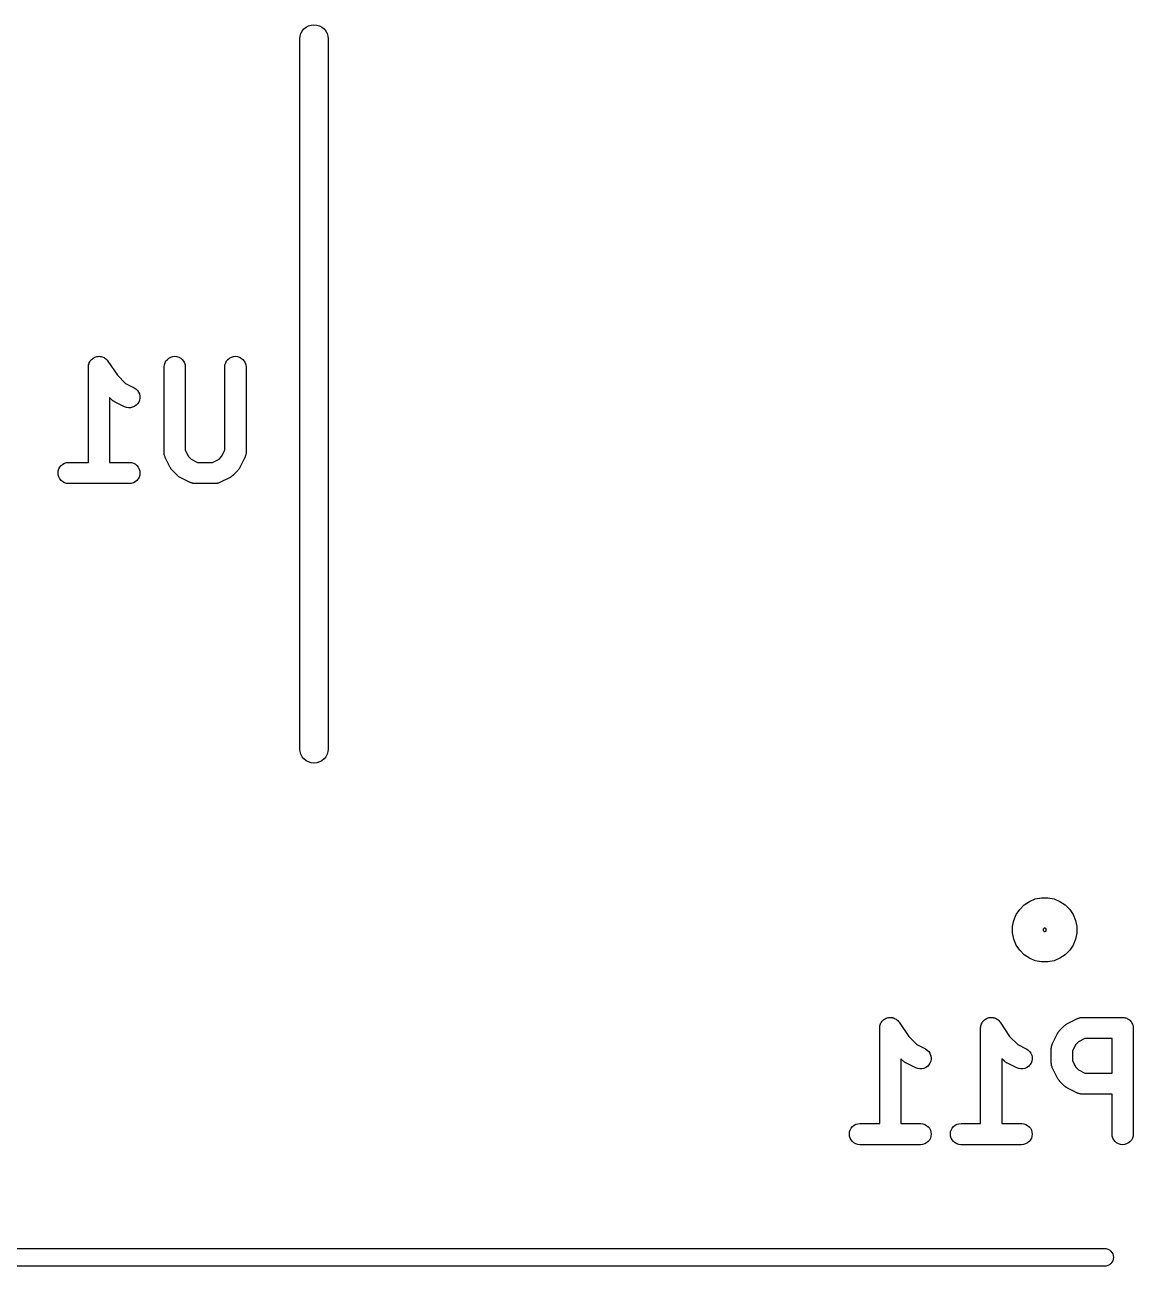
# Model space of a CAD drawing. Extents: x 99.2 to 141.2, y -118.7 to -76.
# Drawn here: x 129.04 to 137.01, y -91.81 to -82.89 of the extents above; entities that cross this region are included whole.
import ezdxf

# ---------------------------------------------------------------- set-up
doc = ezdxf.new("R2010")
doc.units = 0
doc.layers.add('BLACK', color=7, linetype='CONTINUOUS')

msp = doc.modelspace()

# ---------------------------------------------------------------- linework, layer by layer
at = {"layer": 'BLACK', "linetype": 'CONTINUOUS'}
for p, q in [((131.026, -82.9577), (131.036, -82.9401)), ((131.036, -82.9401), (131.048, -82.9246)), ((131.048, -82.9246), (131.064, -82.9119)), ((131.064, -82.9119), (131.081, -82.9025)), ((131.081, -82.9025), (131.1, -82.8967)), ((131.1, -82.8967), (131.12, -82.8947)), ((131.12, -82.8947), (131.14, -82.8967)), ((131.14, -82.8967), (131.159, -82.9025)), ((131.159, -82.9025), (131.177, -82.9119)), ((131.177, -82.9119), (131.193, -82.9246)), ((131.193, -82.9246), (131.205, -82.9401)), ((131.205, -82.9401), (131.215, -82.9577)), ((131.019, -82.9918), (131.02, -82.9769)), ((131.019, -88.1018), (131.019, -82.9918)), ((131.02, -82.9769), (131.026, -82.9577)), ((131.215, -82.9577), (131.221, -82.9769)), ((131.221, -82.9769), (131.222, -82.9918)), ((131.222, -82.9918), (131.222, -88.1018)), ((129.5, -85.3516), (129.501, -85.3439)), ((129.5, -85.3527), (129.5, -85.3516)), ((129.5, -86.0385), (129.5, -85.3527)), ((129.501, -85.3369), (129.504, -85.3293)), ((129.501, -85.337), (129.501, -85.3369)), ((129.501, -85.3369), (129.501, -85.3369)), ((129.501, -85.3439), (129.501, -85.337)), ((129.504, -85.3293), (129.506, -85.3228)), ((129.506, -85.3227), (129.509, -85.3161)), ((129.506, -85.3228), (129.506, -85.3227)), ((129.506, -85.3228), (129.506, -85.3228)), ((129.509, -85.3161), (129.513, -85.3098)), ((129.513, -85.3097), (129.518, -85.3037)), ((129.513, -85.3098), (129.513, -85.3097)), ((129.513, -85.3097), (129.513, -85.3097)), ((129.518, -85.3037), (129.522, -85.2984)), ((129.522, -85.2984), (129.523, -85.2983)), ((129.523, -85.2983), (129.528, -85.2936)), ((129.523, -85.2983), (129.523, -85.2983)), ((129.528, -85.2936), (129.534, -85.289)), ((129.534, -85.289), (129.54, -85.2857)), ((129.534, -85.289), (129.534, -85.289)), ((129.534, -85.289), (129.534, -85.289)), ((129.54, -85.2857), (129.547, -85.2821)), ((129.547, -85.2821), (129.554, -85.2801)), ((129.547, -85.2821), (129.547, -85.2821)), ((129.547, -85.2821), (129.547, -85.2821)), ((129.554, -85.2801), (129.561, -85.2779)), ((129.561, -85.2779), (129.562, -85.2779)), ((129.562, -85.2779), (129.569, -85.2772)), ((129.562, -85.2779), (129.562, -85.2779)), ((129.569, -85.2772), (129.576, -85.2765)), ((129.576, -85.2765), (129.576, -85.2765)), ((129.576, -85.2765), (129.584, -85.2773)), ((129.576, -85.2765), (129.576, -85.2765)), ((129.584, -85.2773), (129.591, -85.278)), ((129.591, -85.278), (129.591, -85.2781)), ((129.591, -85.2781), (129.591, -85.2781)), ((129.591, -85.2781), (129.599, -85.2803)), ((129.599, -85.2803), (129.605, -85.2824)), ((129.605, -85.2824), (129.605, -85.2824)), ((129.605, -85.2824), (129.605, -85.2825)), ((129.605, -85.2825), (129.612, -85.2859)), ((129.612, -85.2859), (129.618, -85.2895)), ((129.618, -85.2895), (129.618, -85.2895)), ((129.618, -85.2895), (129.618, -85.2895)), ((129.618, -85.2895), (129.624, -85.2941)), ((129.624, -85.2941), (129.63, -85.2989)), ((129.63, -85.2989), (129.63, -85.299)), ((129.63, -85.299), (129.63, -85.299)), ((129.63, -85.299), (129.634, -85.3045)), ((129.634, -85.3045), (129.639, -85.3104)), ((129.639, -85.3104), (129.708, -85.413)), ((130.044, -85.3516), (130.046, -85.3369)), ((130.044, -85.3527), (130.044, -85.3516)), ((130.044, -85.9696), (130.044, -85.3527)), ((130.046, -85.3369), (130.05, -85.3227)), ((130.05, -85.3227), (130.057, -85.3097)), ((130.057, -85.3097), (130.067, -85.2983)), ((130.067, -85.2983), (130.078, -85.289)), ((130.078, -85.289), (130.092, -85.2821)), ((130.092, -85.2821), (130.106, -85.2779)), ((130.106, -85.2779), (130.121, -85.2765)), ((130.121, -85.2765), (130.135, -85.2781)), ((130.135, -85.2781), (130.15, -85.2825)), ((130.15, -85.2825), (130.163, -85.2895)), ((130.163, -85.2895), (130.174, -85.299)), ((130.174, -85.299), (130.184, -85.3105)), ((130.184, -85.3105), (130.191, -85.3237)), ((130.191, -85.3237), (130.195, -85.3379)), ((130.195, -85.3379), (130.196, -85.3527)), ((130.196, -85.3527), (130.196, -85.9516)), ((130.479, -85.3516), (130.481, -85.3369)), ((130.479, -85.3527), (130.479, -85.3516)), ((130.479, -85.9516), (130.479, -85.3527)), ((130.481, -85.3369), (130.486, -85.3227)), ((130.486, -85.3227), (130.493, -85.3097)), ((130.493, -85.3097), (130.502, -85.2983)), ((130.502, -85.2983), (130.514, -85.289)), ((130.514, -85.289), (130.527, -85.2821)), ((130.527, -85.2821), (130.541, -85.2779)), ((130.541, -85.2779), (130.556, -85.2765)), ((130.556, -85.2765), (130.571, -85.2781)), ((130.571, -85.2781), (130.585, -85.2825)), ((130.585, -85.2825), (130.598, -85.2895)), ((130.598, -85.2895), (130.61, -85.299)), ((130.61, -85.299), (130.619, -85.3105)), ((130.619, -85.3105), (130.626, -85.3237)), ((130.626, -85.3237), (130.63, -85.3379)), ((130.63, -85.3379), (130.632, -85.3527)), ((130.632, -85.3527), (130.632, -85.9696)), ((129.708, -85.413), (129.766, -85.4715)), ((129.766, -85.4715), (129.828, -85.5023)), ((129.828, -85.5023), (129.829, -85.5028)), ((129.829, -85.5028), (129.841, -85.5108)), ((129.841, -85.5108), (129.852, -85.5212)), ((129.852, -85.5212), (129.86, -85.5334)), ((129.667, -85.588), (129.652, -85.573)), ((129.652, -85.573), (129.652, -86.0385)), ((129.67, -85.5907), (129.667, -85.588)), ((129.673, -85.5937), (129.67, -85.5907)), ((129.676, -85.5955), (129.673, -85.5937)), ((129.679, -85.5975), (129.676, -85.5955)), ((129.682, -85.5995), (129.679, -85.5975)), ((129.686, -85.6018), (129.682, -85.5995)), ((129.687, -85.6023), (129.686, -85.6018)), ((129.759, -85.6386), (129.687, -85.6023)), ((129.853, -85.6175), (129.843, -85.6283)), ((129.861, -85.605), (129.853, -85.6175)), ((129.86, -85.5334), (129.866, -85.5471)), ((129.867, -85.5911), (129.861, -85.605)), ((129.866, -85.5471), (129.869, -85.5616)), ((129.87, -85.5765), (129.867, -85.5911)), ((129.869, -85.5616), (129.87, -85.5765)), ((129.773, -85.6439), (129.759, -85.6386)), ((129.788, -85.6464), (129.773, -85.6439)), ((129.803, -85.6461), (129.788, -85.6464)), ((129.817, -85.6428), (129.803, -85.6461)), ((129.831, -85.6368), (129.817, -85.6428)), ((129.843, -85.6283), (129.831, -85.6368)), ((130.044, -85.9718), (130.044, -85.9696)), ((130.044, -85.974), (130.044, -85.9718)), ((130.045, -85.9792), (130.044, -85.974)), ((130.196, -85.9516), (130.219, -85.997)), ((130.457, -85.997), (130.479, -85.9516)), ((130.632, -85.9751), (130.631, -85.9802)), ((130.632, -85.9696), (130.632, -85.9706)), ((130.632, -85.9706), (130.632, -85.9729)), ((130.632, -85.9729), (130.632, -85.9751)), ((129.295, -86.0721), (129.304, -86.0606)), ((129.304, -86.0606), (129.316, -86.0512)), ((129.316, -86.0512), (129.329, -86.0443)), ((129.329, -86.0443), (129.343, -86.04)), ((129.343, -86.04), (129.358, -86.0385)), ((129.358, -86.0385), (129.5, -86.0385)), ((129.652, -86.0385), (129.794, -86.0385)), ((129.794, -86.0385), (129.795, -86.0385)), ((129.795, -86.0385), (129.809, -86.0402)), ((129.809, -86.0402), (129.824, -86.0447)), ((129.824, -86.0447), (129.837, -86.0518)), ((129.837, -86.0518), (129.848, -86.0614)), ((129.848, -86.0614), (129.857, -86.073)), ((130.045, -85.9844), (130.045, -85.9792)), ((130.046, -85.9865), (130.045, -85.9844)), ((130.046, -85.9887), (130.046, -85.9865)), ((130.048, -85.9936), (130.046, -85.9887)), ((130.05, -85.9986), (130.048, -85.9936)), ((130.051, -86.0006), (130.05, -85.9986)), ((130.052, -86.0027), (130.051, -86.0006)), ((130.052, -86.0036), (130.052, -86.0027)), ((130.088, -86.0762), (130.052, -86.0036)), ((130.219, -85.997), (130.238, -86.0158)), ((130.238, -86.0158), (130.283, -86.0385)), ((130.283, -86.0385), (130.392, -86.0385)), ((130.392, -86.0385), (130.438, -86.0158)), ((130.438, -86.0158), (130.457, -85.997)), ((130.624, -86.0036), (130.587, -86.0762)), ((130.625, -86.0016), (130.624, -86.0036)), ((130.626, -85.9996), (130.625, -86.0016)), ((130.627, -85.9946), (130.626, -85.9996)), ((130.629, -85.9898), (130.627, -85.9946)), ((130.63, -85.9854), (130.629, -85.9875)), ((130.629, -85.9875), (130.629, -85.9898)), ((130.631, -85.9802), (130.63, -85.9854)), ((129.282, -86.1142), (129.283, -86.0994)), ((129.283, -86.129), (129.282, -86.1142)), ((129.283, -86.0994), (129.288, -86.0852)), ((129.287, -86.1433), (129.283, -86.129)), ((129.294, -86.1564), (129.287, -86.1433)), ((129.288, -86.0852), (129.295, -86.0721)), ((129.857, -86.073), (129.864, -86.0862)), ((129.864, -86.1442), (129.857, -86.1573)), ((129.864, -86.0862), (129.868, -86.1004)), ((129.868, -86.13), (129.864, -86.1442)), ((129.868, -86.1004), (129.87, -86.1152)), ((129.87, -86.1152), (129.868, -86.13)), ((130.091, -86.0798), (130.088, -86.0762)), ((130.093, -86.0836), (130.091, -86.0798)), ((130.095, -86.0861), (130.093, -86.0836)), ((130.096, -86.0888), (130.095, -86.0861)), ((130.099, -86.0919), (130.096, -86.0888)), ((130.102, -86.0953), (130.099, -86.0919)), ((130.103, -86.096), (130.102, -86.0953)), ((130.139, -86.1323), (130.103, -86.096)), ((130.142, -86.135), (130.139, -86.1323)), ((130.145, -86.138), (130.142, -86.135)), ((130.148, -86.1397), (130.145, -86.138)), ((130.15, -86.1417), (130.148, -86.1397)), ((130.154, -86.1438), (130.15, -86.1417)), ((130.158, -86.1461), (130.154, -86.1438)), ((130.159, -86.1466), (130.158, -86.1461)), ((130.231, -86.1829), (130.159, -86.1466)), ((130.517, -86.1466), (130.445, -86.1829)), ((130.521, -86.1443), (130.517, -86.1466)), ((130.525, -86.1423), (130.521, -86.1443)), ((130.527, -86.1404), (130.525, -86.1423)), ((130.53, -86.1387), (130.527, -86.1404)), ((130.533, -86.1357), (130.53, -86.1387)), ((130.536, -86.1331), (130.533, -86.1357)), ((130.537, -86.1323), (130.536, -86.1331)), ((130.573, -86.096), (130.537, -86.1323)), ((130.576, -86.0927), (130.573, -86.096)), ((130.579, -86.0896), (130.576, -86.0927)), ((130.581, -86.087), (130.579, -86.0896)), ((130.583, -86.0845), (130.581, -86.087)), ((130.585, -86.0808), (130.583, -86.0845)), ((130.587, -86.0772), (130.585, -86.0808)), ((130.587, -86.0762), (130.587, -86.0772)), ((129.304, -86.168), (129.294, -86.1564)), ((129.315, -86.1776), (129.304, -86.168)), ((129.328, -86.1848), (129.315, -86.1776)), ((129.342, -86.1892), (129.328, -86.1848)), ((129.357, -86.1909), (129.342, -86.1892)), ((129.358, -86.1909), (129.357, -86.1909)), ((129.794, -86.1909), (129.358, -86.1909)), ((129.808, -86.1895), (129.794, -86.1909)), ((129.823, -86.1852), (129.808, -86.1895)), ((129.836, -86.1782), (129.823, -86.1852)), ((129.847, -86.1688), (129.836, -86.1782)), ((129.857, -86.1573), (129.847, -86.1688)), ((130.233, -86.1837), (130.231, -86.1829)), ((130.235, -86.1848), (130.233, -86.1837)), ((130.24, -86.1863), (130.235, -86.1848)), ((130.245, -86.1882), (130.24, -86.1863)), ((130.247, -86.1886), (130.245, -86.1882)), ((130.249, -86.1892), (130.247, -86.1886)), ((130.255, -86.1898), (130.249, -86.1892)), ((130.26, -86.1907), (130.255, -86.1898)), ((130.262, -86.1907), (130.26, -86.1907)), ((130.264, -86.1909), (130.262, -86.1907)), ((130.265, -86.1909), (130.264, -86.1909)), ((130.41, -86.1909), (130.265, -86.1909)), ((130.413, -86.1907), (130.41, -86.1909)), ((130.415, -86.1908), (130.413, -86.1907)), ((130.42, -86.19), (130.415, -86.1908)), ((130.425, -86.1895), (130.42, -86.19)), ((130.427, -86.1888), (130.425, -86.1895)), ((130.43, -86.1885), (130.427, -86.1888)), ((130.434, -86.1867), (130.43, -86.1885)), ((130.439, -86.1852), (130.434, -86.1867)), ((130.441, -86.1841), (130.439, -86.1852)), ((130.444, -86.1833), (130.441, -86.1841)), ((130.445, -86.1829), (130.444, -86.1833)), ((131.02, -88.1167), (131.019, -88.1018)), ((131.026, -88.1359), (131.02, -88.1167)), ((131.221, -88.1167), (131.215, -88.1359)), ((131.222, -88.1018), (131.221, -88.1167)), ((131.036, -88.1535), (131.026, -88.1359)), ((131.048, -88.169), (131.036, -88.1535)), ((131.064, -88.1817), (131.048, -88.169)), ((131.081, -88.1911), (131.064, -88.1817)), ((131.1, -88.1969), (131.081, -88.1911)), ((131.12, -88.1989), (131.1, -88.1969)), ((131.14, -88.1969), (131.12, -88.1989)), ((131.159, -88.1911), (131.14, -88.1969)), ((131.177, -88.1817), (131.159, -88.1911)), ((131.193, -88.169), (131.177, -88.1817)), ((131.205, -88.1535), (131.193, -88.169)), ((131.215, -88.1359), (131.205, -88.1535)), ((136.261, -89.1924), (136.303, -89.175)), ((136.303, -89.175), (136.348, -89.1661)), ((136.348, -89.1661), (136.393, -89.1661)), ((136.393, -89.1661), (136.438, -89.175)), ((136.438, -89.175), (136.48, -89.1924)), ((136.166, -89.2875), (136.191, -89.2497)), ((136.191, -89.2497), (136.223, -89.2176)), ((136.223, -89.2176), (136.261, -89.1924)), ((136.48, -89.1924), (136.517, -89.2176)), ((136.517, -89.2176), (136.55, -89.2497)), ((136.55, -89.2497), (136.575, -89.2875)), ((136.14, -89.3741), (136.149, -89.3295)), ((136.149, -89.3295), (136.166, -89.2875)), ((136.575, -89.2875), (136.592, -89.3295)), ((136.592, -89.3295), (136.601, -89.3741)), ((136.14, -89.4195), (136.14, -89.3741)), ((136.149, -89.4641), (136.14, -89.4195)), ((136.36, -89.3912), (136.359, -89.3934)), ((136.359, -89.3934), (136.359, -89.3956)), ((136.359, -89.3956), (136.359, -89.398)), ((136.359, -89.398), (136.359, -89.4002)), ((136.359, -89.4002), (136.36, -89.4024)), ((136.361, -89.3893), (136.36, -89.3912)), ((136.36, -89.4024), (136.361, -89.4043)), ((136.363, -89.3877), (136.361, -89.3893)), ((136.361, -89.4043), (136.363, -89.4059)), ((136.365, -89.3864), (136.363, -89.3877)), ((136.363, -89.4059), (136.365, -89.4072)), ((136.367, -89.3855), (136.365, -89.3864)), ((136.365, -89.4072), (136.367, -89.4081)), ((136.369, -89.3851), (136.367, -89.3855)), ((136.367, -89.4081), (136.369, -89.4085)), ((136.372, -89.3851), (136.369, -89.3851)), ((136.369, -89.4085), (136.372, -89.4085)), ((136.374, -89.3855), (136.372, -89.3851)), ((136.372, -89.4085), (136.374, -89.4081)), ((136.376, -89.3864), (136.374, -89.3855)), ((136.374, -89.4081), (136.376, -89.4072)), ((136.378, -89.3877), (136.376, -89.3864)), ((136.376, -89.4072), (136.378, -89.4059)), ((136.38, -89.3893), (136.378, -89.3877)), ((136.378, -89.4059), (136.38, -89.4043)), ((136.381, -89.3912), (136.38, -89.3893)), ((136.38, -89.4043), (136.381, -89.4024)), ((136.382, -89.3934), (136.381, -89.3912)), ((136.381, -89.4024), (136.382, -89.4002)), ((136.382, -89.3956), (136.382, -89.3934)), ((136.382, -89.398), (136.382, -89.3956)), ((136.382, -89.4002), (136.382, -89.398)), ((136.601, -89.4195), (136.592, -89.4641)), ((136.601, -89.3741), (136.601, -89.4195)), ((136.166, -89.5061), (136.149, -89.4641)), ((136.191, -89.5439), (136.166, -89.5061)), ((136.223, -89.576), (136.191, -89.5439)), ((136.55, -89.5439), (136.517, -89.576)), ((136.575, -89.5061), (136.55, -89.5439)), ((136.592, -89.4641), (136.575, -89.5061)), ((136.261, -89.6012), (136.223, -89.576)), ((136.303, -89.6186), (136.261, -89.6012)), ((136.348, -89.6275), (136.303, -89.6186)), ((136.393, -89.6275), (136.348, -89.6275)), ((136.438, -89.6186), (136.393, -89.6275)), ((136.48, -89.6012), (136.438, -89.6186)), ((136.517, -89.576), (136.48, -89.6012)), ((135.186, -90.0869), (135.189, -90.0792)), ((135.189, -90.0792), (135.191, -90.0728)), ((135.191, -90.0727), (135.194, -90.066)), ((135.191, -90.0728), (135.191, -90.0727)), ((135.191, -90.0728), (135.191, -90.0728)), ((135.194, -90.066), (135.198, -90.0598)), ((135.198, -90.0597), (135.203, -90.0535)), ((135.198, -90.0598), (135.198, -90.0597)), ((135.198, -90.0597), (135.198, -90.0597)), ((135.203, -90.0535), (135.207, -90.0484)), ((135.207, -90.0484), (135.208, -90.0483)), ((135.208, -90.0483), (135.213, -90.0436)), ((135.208, -90.0483), (135.208, -90.0483)), ((135.213, -90.0436), (135.219, -90.039)), ((135.219, -90.039), (135.225, -90.0357)), ((135.219, -90.039), (135.219, -90.039)), ((135.219, -90.039), (135.219, -90.039)), ((135.225, -90.0357), (135.232, -90.0321)), ((135.232, -90.0321), (135.239, -90.0301)), ((135.232, -90.0321), (135.232, -90.0321)), ((135.232, -90.0321), (135.232, -90.0321)), ((135.239, -90.0301), (135.246, -90.0279)), ((135.246, -90.0279), (135.247, -90.0279)), ((135.247, -90.0279), (135.254, -90.0272)), ((135.247, -90.0279), (135.247, -90.0279)), ((135.254, -90.0272), (135.261, -90.0265)), ((135.261, -90.0265), (135.261, -90.0265)), ((135.261, -90.0265), (135.269, -90.0273)), ((135.261, -90.0265), (135.261, -90.0265)), ((135.269, -90.0273), (135.276, -90.028)), ((135.276, -90.028), (135.276, -90.0281)), ((135.276, -90.0281), (135.276, -90.0281)), ((135.276, -90.0281), (135.284, -90.0303)), ((135.284, -90.0303), (135.29, -90.0324)), ((135.29, -90.0324), (135.29, -90.0324)), ((135.29, -90.0324), (135.29, -90.0325)), ((135.29, -90.0325), (135.297, -90.0359)), ((135.297, -90.0359), (135.303, -90.0395)), ((135.303, -90.0395), (135.303, -90.0395)), ((135.303, -90.0395), (135.303, -90.0395)), ((135.303, -90.0395), (135.309, -90.0441)), ((135.309, -90.0441), (135.315, -90.0489)), ((135.315, -90.0489), (135.315, -90.049)), ((135.315, -90.049), (135.315, -90.049)), ((135.315, -90.049), (135.32, -90.0547)), ((135.32, -90.0547), (135.324, -90.0604)), ((135.324, -90.0604), (135.393, -90.163)), ((135.912, -90.0869), (135.914, -90.0792)), ((135.914, -90.0792), (135.916, -90.0728)), ((135.916, -90.0728), (135.917, -90.0728)), ((135.917, -90.0727), (135.92, -90.066)), ((135.917, -90.0728), (135.917, -90.0727)), ((135.92, -90.066), (135.924, -90.0598)), ((135.924, -90.0597), (135.929, -90.0535)), ((135.924, -90.0598), (135.924, -90.0597)), ((135.924, -90.0597), (135.924, -90.0597)), ((135.929, -90.0535), (135.933, -90.0484)), ((135.933, -90.0483), (135.939, -90.0436)), ((135.933, -90.0484), (135.933, -90.0483)), ((135.933, -90.0483), (135.933, -90.0483)), ((135.939, -90.0436), (135.945, -90.039)), ((135.945, -90.039), (135.951, -90.0357)), ((135.945, -90.039), (135.945, -90.039)), ((135.945, -90.039), (135.945, -90.039)), ((135.951, -90.0357), (135.958, -90.0321)), ((135.958, -90.0321), (135.965, -90.0301)), ((135.958, -90.0321), (135.958, -90.0321)), ((135.958, -90.0321), (135.958, -90.0321)), ((135.965, -90.0301), (135.972, -90.0279)), ((135.972, -90.0279), (135.979, -90.0272)), ((135.972, -90.0279), (135.972, -90.0279)), ((135.972, -90.0279), (135.972, -90.0279)), ((135.979, -90.0272), (135.987, -90.0265)), ((135.987, -90.0265), (135.987, -90.0265)), ((135.987, -90.0265), (135.995, -90.0273)), ((135.987, -90.0265), (135.987, -90.0265)), ((135.995, -90.0273), (136.002, -90.028)), ((136.002, -90.028), (136.002, -90.0281)), ((136.002, -90.0281), (136.002, -90.0281)), ((136.002, -90.0281), (136.009, -90.0303)), ((136.009, -90.0303), (136.016, -90.0324)), ((136.016, -90.0324), (136.016, -90.0324)), ((136.016, -90.0324), (136.016, -90.0325)), ((136.016, -90.0325), (136.023, -90.0359)), ((136.023, -90.0359), (136.029, -90.0395)), ((136.029, -90.0395), (136.029, -90.0395)), ((136.029, -90.0395), (136.029, -90.0395)), ((136.029, -90.0395), (136.035, -90.0441)), ((136.035, -90.0441), (136.041, -90.0489)), ((136.041, -90.0489), (136.041, -90.049)), ((136.041, -90.049), (136.041, -90.049)), ((136.041, -90.049), (136.045, -90.0547)), ((136.045, -90.0547), (136.05, -90.0604)), ((136.05, -90.0604), (136.118, -90.163)), ((136.517, -90.0817), (136.52, -90.0788)), ((136.52, -90.0788), (136.523, -90.0771)), ((136.523, -90.0771), (136.526, -90.0751)), ((136.526, -90.0751), (136.529, -90.0731)), ((136.529, -90.0731), (136.533, -90.0708)), ((136.533, -90.0708), (136.606, -90.0346)), ((136.606, -90.0346), (136.607, -90.0341)), ((136.607, -90.0341), (136.609, -90.0333)), ((136.609, -90.0333), (136.611, -90.0323)), ((136.611, -90.0323), (136.616, -90.0308)), ((136.616, -90.0308), (136.621, -90.029)), ((136.621, -90.029), (136.623, -90.0286)), ((136.623, -90.0286), (136.625, -90.028)), ((136.625, -90.028), (136.63, -90.0275)), ((136.63, -90.0275), (136.635, -90.0266)), ((136.635, -90.0266), (136.637, -90.0267)), ((136.637, -90.0267), (136.64, -90.0265)), ((136.64, -90.0265), (136.93, -90.0265)), ((136.93, -90.0265), (136.931, -90.0265)), ((136.931, -90.0265), (136.931, -90.0265)), ((136.931, -90.0265), (136.931, -90.0265)), ((136.931, -90.0265), (136.931, -90.0265)), ((136.931, -90.0265), (136.938, -90.0273)), ((136.938, -90.0273), (136.945, -90.0281)), ((136.945, -90.0281), (136.946, -90.0281)), ((136.946, -90.0281), (136.946, -90.0282)), ((136.946, -90.0282), (136.953, -90.0303)), ((136.953, -90.0303), (136.96, -90.0325)), ((136.96, -90.0325), (136.96, -90.0326)), ((136.96, -90.0326), (136.96, -90.0327)), ((136.96, -90.0327), (136.966, -90.0361)), ((136.966, -90.0361), (136.973, -90.0395)), ((136.973, -90.0395), (136.973, -90.0397)), ((136.973, -90.0397), (136.973, -90.0398)), ((136.973, -90.0398), (136.979, -90.0445)), ((136.979, -90.0445), (136.984, -90.049)), ((136.984, -90.049), (136.984, -90.0492)), ((136.984, -90.0492), (136.984, -90.0494)), ((136.984, -90.0494), (136.989, -90.0549)), ((136.989, -90.0549), (136.993, -90.0605)), ((136.993, -90.0605), (136.994, -90.0608)), ((136.994, -90.0608), (136.994, -90.061)), ((136.994, -90.061), (136.997, -90.0673)), ((136.997, -90.0673), (137, -90.0737)), ((137, -90.0737), (137.001, -90.0739)), ((137.001, -90.0739), (137.001, -90.0742)), ((137.001, -90.0742), (137.003, -90.081)), ((135.185, -90.1016), (135.186, -90.0938)), ((135.185, -90.1027), (135.185, -90.1016)), ((135.185, -90.7885), (135.185, -90.1027)), ((135.186, -90.087), (135.186, -90.0869)), ((135.186, -90.0869), (135.186, -90.0869)), ((135.186, -90.0938), (135.186, -90.087)), ((135.393, -90.163), (135.451, -90.2215)), ((135.91, -90.1016), (135.911, -90.0938)), ((135.91, -90.1027), (135.91, -90.1016)), ((135.91, -90.7885), (135.91, -90.1027)), ((135.911, -90.0938), (135.912, -90.087)), ((135.912, -90.087), (135.912, -90.0869)), ((135.912, -90.0869), (135.912, -90.0869)), ((136.118, -90.163), (136.177, -90.2215)), ((136.426, -90.2138), (136.463, -90.1412)), ((136.463, -90.1403), (136.466, -90.1367)), ((136.463, -90.1412), (136.463, -90.1403)), ((136.466, -90.1367), (136.468, -90.1329)), ((136.468, -90.1329), (136.47, -90.1304)), ((136.47, -90.1304), (136.471, -90.1278)), ((136.471, -90.1278), (136.474, -90.1247)), ((136.474, -90.1247), (136.477, -90.1214)), ((136.477, -90.1214), (136.513, -90.0851)), ((136.513, -90.0851), (136.514, -90.0844)), ((136.514, -90.0844), (136.517, -90.0817)), ((137.003, -90.081), (137.005, -90.0879)), ((137.005, -90.0879), (137.005, -90.0882)), ((137.005, -90.0882), (137.005, -90.0884)), ((137.005, -90.0884), (137.005, -90.0955)), ((137.005, -90.0955), (137.006, -90.1027)), ((137.006, -90.1027), (137.006, -90.8647)), ((135.451, -90.2215), (135.513, -90.2523)), ((135.513, -90.2523), (135.514, -90.2528)), ((135.514, -90.2528), (135.526, -90.2608)), ((136.177, -90.2215), (136.238, -90.2523)), ((136.238, -90.2523), (136.239, -90.2528)), ((136.239, -90.2528), (136.252, -90.2608)), ((136.418, -90.2468), (136.419, -90.2446)), ((136.418, -90.2479), (136.418, -90.2468)), ((136.418, -90.3567), (136.418, -90.2479)), ((136.419, -90.2372), (136.42, -90.232)), ((136.419, -90.2423), (136.419, -90.2372)), ((136.419, -90.2446), (136.419, -90.2423)), ((136.42, -90.232), (136.421, -90.2299)), ((136.421, -90.2277), (136.423, -90.2228)), ((136.421, -90.2299), (136.421, -90.2277)), ((136.423, -90.2228), (136.425, -90.2178)), ((136.425, -90.2178), (136.426, -90.2159)), ((136.426, -90.2159), (136.426, -90.2138)), ((136.593, -90.2204), (136.571, -90.2658)), ((136.612, -90.2016), (136.593, -90.2204)), ((136.658, -90.1789), (136.612, -90.2016)), ((136.854, -90.1789), (136.658, -90.1789)), ((136.854, -90.4257), (136.854, -90.1789)), ((135.352, -90.338), (135.337, -90.323)), ((135.337, -90.323), (135.337, -90.7885)), ((135.355, -90.3407), (135.352, -90.338)), ((135.358, -90.3437), (135.355, -90.3407)), ((135.361, -90.3455), (135.358, -90.3437)), ((135.364, -90.3475), (135.361, -90.3455)), ((135.526, -90.2608), (135.537, -90.2712)), ((135.537, -90.2712), (135.545, -90.2834)), ((135.545, -90.2834), (135.551, -90.2971)), ((135.552, -90.3411), (135.546, -90.355)), ((135.551, -90.2971), (135.554, -90.3116)), ((135.555, -90.3265), (135.552, -90.3411)), ((135.554, -90.3116), (135.555, -90.3265)), ((136.078, -90.338), (136.063, -90.323)), ((136.063, -90.323), (136.063, -90.7885)), ((136.081, -90.3407), (136.078, -90.338)), ((136.084, -90.3437), (136.081, -90.3407)), ((136.087, -90.3455), (136.084, -90.3437)), ((136.089, -90.3475), (136.087, -90.3455)), ((136.252, -90.2608), (136.262, -90.2712)), ((136.262, -90.2712), (136.271, -90.2834)), ((136.271, -90.2834), (136.277, -90.2971)), ((136.278, -90.3411), (136.272, -90.355)), ((136.277, -90.2971), (136.28, -90.3116)), ((136.28, -90.3265), (136.278, -90.3411)), ((136.28, -90.3116), (136.28, -90.3265)), ((136.571, -90.2658), (136.571, -90.3387)), ((136.571, -90.3387), (136.593, -90.3841)), ((135.367, -90.3495), (135.364, -90.3475)), ((135.371, -90.3518), (135.367, -90.3495)), ((135.372, -90.3523), (135.371, -90.3518)), ((135.444, -90.3886), (135.372, -90.3523)), ((135.458, -90.3939), (135.444, -90.3886)), ((135.473, -90.3964), (135.458, -90.3939)), ((135.488, -90.3961), (135.473, -90.3964)), ((135.502, -90.3928), (135.488, -90.3961)), ((135.516, -90.3868), (135.502, -90.3928)), ((135.528, -90.3783), (135.516, -90.3868)), ((135.538, -90.3675), (135.528, -90.3783)), ((135.546, -90.355), (135.538, -90.3675)), ((136.093, -90.3495), (136.089, -90.3475)), ((136.097, -90.3518), (136.093, -90.3495)), ((136.098, -90.3523), (136.097, -90.3518)), ((136.17, -90.3886), (136.098, -90.3523)), ((136.184, -90.3939), (136.17, -90.3886)), ((136.199, -90.3964), (136.184, -90.3939)), ((136.214, -90.3961), (136.199, -90.3964)), ((136.228, -90.3928), (136.214, -90.3961)), ((136.242, -90.3868), (136.228, -90.3928)), ((136.254, -90.3783), (136.242, -90.3868)), ((136.264, -90.3675), (136.254, -90.3783)), ((136.272, -90.355), (136.264, -90.3675)), ((136.419, -90.3589), (136.418, -90.3567)), ((136.419, -90.3612), (136.419, -90.3589)), ((136.419, -90.3663), (136.419, -90.3612)), ((136.42, -90.3715), (136.419, -90.3663)), ((136.42, -90.3737), (136.42, -90.3715)), ((136.421, -90.3759), (136.42, -90.3737)), ((136.423, -90.3808), (136.421, -90.3759)), ((136.424, -90.3858), (136.423, -90.3808)), ((136.425, -90.3877), (136.424, -90.3858)), ((136.426, -90.3898), (136.425, -90.3877)), ((136.426, -90.3908), (136.426, -90.3898)), ((136.463, -90.4634), (136.426, -90.3908)), ((136.593, -90.3841), (136.612, -90.4029)), ((136.612, -90.4029), (136.658, -90.4257)), ((136.658, -90.4257), (136.854, -90.4257)), ((136.465, -90.467), (136.463, -90.4634)), ((136.467, -90.4708), (136.465, -90.467)), ((136.469, -90.4733), (136.467, -90.4708)), ((136.471, -90.476), (136.469, -90.4733)), ((136.474, -90.4791), (136.471, -90.476)), ((136.476, -90.4824), (136.474, -90.4791)), ((136.477, -90.4832), (136.476, -90.4824)), ((136.513, -90.5195), (136.477, -90.4832)), ((136.517, -90.5222), (136.513, -90.5195)), ((136.52, -90.5252), (136.517, -90.5222)), ((136.522, -90.5269), (136.52, -90.5252)), ((136.525, -90.5289), (136.522, -90.5269)), ((136.529, -90.5309), (136.525, -90.5289)), ((136.532, -90.5332), (136.529, -90.5309)), ((136.533, -90.5337), (136.532, -90.5332)), ((136.606, -90.57), (136.533, -90.5337)), ((136.608, -90.5708), (136.606, -90.57)), ((136.61, -90.5719), (136.608, -90.5708)), ((136.615, -90.5735), (136.61, -90.5719)), ((136.62, -90.5753), (136.615, -90.5735)), ((136.622, -90.5757), (136.62, -90.5753)), ((136.624, -90.5764), (136.622, -90.5757)), ((136.629, -90.577), (136.624, -90.5764)), ((136.634, -90.5779), (136.629, -90.577)), ((136.636, -90.5778), (136.634, -90.5779)), ((136.639, -90.578), (136.636, -90.5778)), ((136.64, -90.5781), (136.639, -90.578)), ((136.854, -90.5781), (136.64, -90.5781)), ((136.854, -90.8647), (136.854, -90.5781)), ((135.014, -90.7943), (135.028, -90.79)), ((135.028, -90.79), (135.043, -90.7885)), ((135.043, -90.7885), (135.185, -90.7885)), ((135.337, -90.7885), (135.479, -90.7885)), ((135.479, -90.7885), (135.48, -90.7885)), ((135.48, -90.7885), (135.494, -90.7902)), ((135.494, -90.7902), (135.509, -90.7947)), ((135.74, -90.7943), (135.754, -90.79)), ((135.754, -90.79), (135.769, -90.7885)), ((135.769, -90.7885), (135.91, -90.7885)), ((136.063, -90.7885), (136.204, -90.7885)), ((136.204, -90.7885), (136.205, -90.7885)), ((136.205, -90.7885), (136.22, -90.7902)), ((136.22, -90.7902), (136.234, -90.7947)), ((134.967, -90.8642), (134.968, -90.8494)), ((134.968, -90.879), (134.967, -90.8642)), ((134.968, -90.8494), (134.973, -90.8352)), ((134.972, -90.8933), (134.968, -90.879)), ((134.973, -90.8352), (134.98, -90.8221)), ((134.98, -90.8221), (134.989, -90.8106)), ((134.989, -90.8106), (135.001, -90.8012)), ((135.001, -90.8012), (135.014, -90.7943)), ((135.509, -90.7947), (135.522, -90.8018)), ((135.522, -90.8018), (135.533, -90.8114)), ((135.533, -90.8114), (135.542, -90.823)), ((135.542, -90.823), (135.549, -90.8362)), ((135.549, -90.8362), (135.553, -90.8504)), ((135.553, -90.88), (135.549, -90.8942)), ((135.553, -90.8504), (135.555, -90.8652)), ((135.555, -90.8652), (135.553, -90.88)), ((135.693, -90.8642), (135.694, -90.8494)), ((135.694, -90.879), (135.693, -90.8642)), ((135.694, -90.8494), (135.699, -90.8352)), ((135.698, -90.8933), (135.694, -90.879)), ((135.699, -90.8352), (135.706, -90.8221)), ((135.706, -90.8221), (135.715, -90.8106)), ((135.715, -90.8106), (135.727, -90.8012)), ((135.727, -90.8012), (135.74, -90.7943)), ((136.234, -90.7947), (136.247, -90.8018)), ((136.247, -90.8018), (136.259, -90.8114)), ((136.259, -90.8114), (136.268, -90.823)), ((136.268, -90.823), (136.275, -90.8362)), ((136.275, -90.8362), (136.279, -90.8504)), ((136.279, -90.88), (136.275, -90.8942)), ((136.279, -90.8504), (136.28, -90.8652)), ((136.28, -90.8652), (136.279, -90.88)), ((136.855, -90.8795), (136.854, -90.8647)), ((136.86, -90.8938), (136.855, -90.8795)), ((137.005, -90.8806), (137, -90.8947)), ((137.006, -90.8658), (137.005, -90.8806)), ((137.006, -90.8647), (137.006, -90.8658)), ((134.979, -90.9064), (134.972, -90.8933)), ((134.989, -90.918), (134.979, -90.9064)), ((135, -90.9276), (134.989, -90.918)), ((135.013, -90.9348), (135, -90.9276)), ((135.027, -90.9392), (135.013, -90.9348)), ((135.042, -90.9409), (135.027, -90.9392)), ((135.043, -90.9409), (135.042, -90.9409)), ((135.479, -90.9409), (135.043, -90.9409)), ((135.493, -90.9395), (135.479, -90.9409)), ((135.508, -90.9352), (135.493, -90.9395)), ((135.521, -90.9282), (135.508, -90.9352)), ((135.532, -90.9188), (135.521, -90.9282)), ((135.542, -90.9073), (135.532, -90.9188)), ((135.549, -90.8942), (135.542, -90.9073)), ((135.705, -90.9064), (135.698, -90.8933)), ((135.714, -90.918), (135.705, -90.9064)), ((135.726, -90.9276), (135.714, -90.918)), ((135.739, -90.9348), (135.726, -90.9276)), ((135.753, -90.9392), (135.739, -90.9348)), ((135.768, -90.9409), (135.753, -90.9392)), ((135.769, -90.9409), (135.768, -90.9409)), ((136.204, -90.9409), (135.769, -90.9409)), ((136.219, -90.9395), (136.204, -90.9409)), ((136.233, -90.9352), (136.219, -90.9395)), ((136.246, -90.9282), (136.233, -90.9352)), ((136.258, -90.9188), (136.246, -90.9282)), ((136.267, -90.9073), (136.258, -90.9188)), ((136.275, -90.8942), (136.267, -90.9073)), ((136.867, -90.9069), (136.86, -90.8938)), ((136.876, -90.9184), (136.867, -90.9069)), ((136.887, -90.9279), (136.876, -90.9184)), ((136.9, -90.935), (136.887, -90.9279)), ((136.915, -90.9394), (136.9, -90.935)), ((136.929, -90.9409), (136.915, -90.9394)), ((136.944, -90.9396), (136.929, -90.9409)), ((136.959, -90.9354), (136.944, -90.9396)), ((136.972, -90.9285), (136.959, -90.9354)), ((136.983, -90.9192), (136.972, -90.9285)), ((136.993, -90.9078), (136.983, -90.9192)), ((137, -90.8947), (136.993, -90.9078)), ((126.503, -91.6865), (136.803, -91.6865)), ((136.803, -91.6865), (136.812, -91.6874)), ((136.812, -91.6874), (136.824, -91.691)), ((136.824, -91.691), (136.835, -91.6969)), ((136.835, -91.6969), (136.845, -91.7049)), ((136.845, -91.7049), (136.853, -91.7146)), ((136.853, -91.7146), (136.859, -91.7256)), ((136.859, -91.7744), (136.853, -91.7854)), ((136.859, -91.7256), (136.863, -91.7376)), ((136.863, -91.7624), (136.859, -91.7744)), ((136.863, -91.7376), (136.864, -91.75)), ((136.864, -91.75), (136.863, -91.7624)), ((136.803, -91.8135), (126.563, -91.8135)), ((136.812, -91.8126), (136.803, -91.8135)), ((136.824, -91.8089), (136.812, -91.8126)), ((136.835, -91.8031), (136.824, -91.8089)), ((136.845, -91.7951), (136.835, -91.8031)), ((136.853, -91.7854), (136.845, -91.7951))]:
    msp.add_line(p, q, dxfattribs=at)

doc.saveas('drawing.dxf')
